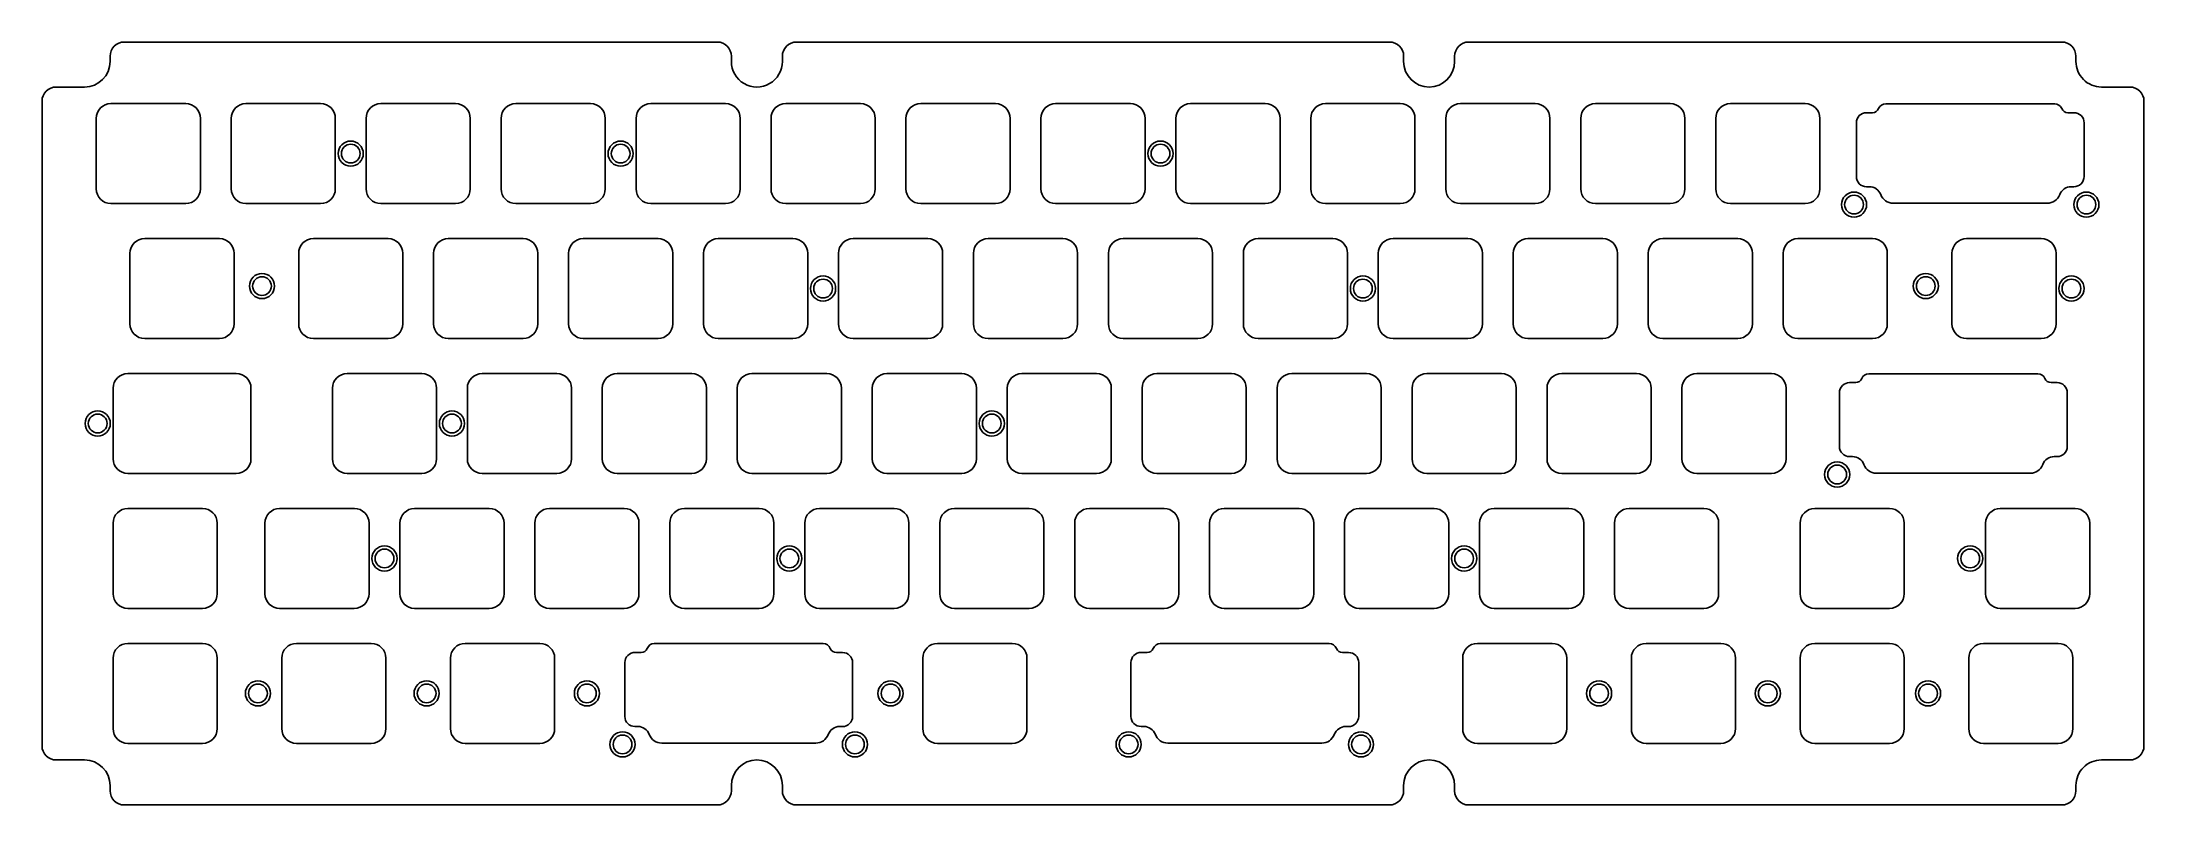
# Model space of a CAD drawing. Header units: millimetres. Extents: x -15 to 282, y -92 to 16.
import ezdxf

# ---------------------------------------------------------------- set-up
doc = ezdxf.new("R2010")
doc.units = ezdxf.units.MM
doc.layers.add('BLACK', color=7, linetype='CONTINUOUS')

msp = doc.modelspace()

# ---------------------------------------------------------------- linework, layer by layer
at = {"layer": 'BLACK', "linetype": 'Continuous'}
for p, q in [((80.3, 15.75), (-3.399777, 15.75)), ((175.1998, 15.75), (91.500008, 15.75)), ((270.0999, 15.75), (186.394144, 15.75)), ((-5.399775, 13.750002), (-5.399775, 13.000001)), ((82.3, 13.75), (82.300008, 13.75)), ((82.300008, 13.010039), (82.300008, 13.75)), ((89.500008, 13.75), (89.500008, 13)), ((177.199792, 13), (177.199792, 13.755656)), ((184.399792, 13.75), (184.399792, 13)), ((272.0999, 13.75), (272.099925, 13.75)), ((272.099925, 13.013416), (272.099925, 13.75)), ((-8.999776, 9.4), (-12.999777, 9.4)), ((279.6999, 9.4), (275.6999, 9.4)), ((-14.999775, 7.400002), (-14.999775, -83.599332)), ((5.275, 7.05), (-5.275001, 7.05)), ((24.325, 7.05), (13.774999, 7.05)), ((43.375, 7.05), (32.824999, 7.05)), ((62.425, 7.05), (51.874999, 7.05)), ((81.475, 7.05), (70.924999, 7.05)), ((100.525, 7.05), (89.974999, 7.05)), ((119.575, 7.05), (109.024999, 7.05)), ((138.625, 7.05), (128.074999, 7.05)), ((157.675, 7.05), (147.124999, 7.05)), ((176.725, 7.05), (166.174999, 7.05)), ((195.775, 7.05), (185.224999, 7.05)), ((214.825, 7.05), (204.274999, 7.05)), ((233.875, 7.05), (223.324999, 7.05)), ((245.247375, 7.027589), (245.247375, 7.0276)), ((245.247375, 7.0276), (269.102575, 7.0276)), ((281.6999, 7.4), (281.699925, 7.4)), ((281.699925, -83.5993), (281.699925, 7.4)), ((-7.35, 4.975), (-7.35, -4.975001)), ((7.35, 4.975), (7.35, -4.975)), ((11.7, 4.975), (11.7, -4.975001)), ((26.4, 4.975), (26.4, -4.975)), ((30.75, 4.975), (30.75, -4.975001)), ((45.45, 4.975), (45.45, -4.975)), ((49.8, 4.975), (49.8, -4.975001)), ((64.5, 4.975), (64.5, -4.975)), ((68.85, 4.975), (68.85, -4.975001)), ((83.55, 4.975), (83.55, -4.975)), ((87.9, 4.975), (87.9, -4.975001)), ((102.6, 4.975), (102.6, -4.975)), ((106.95, 4.975), (106.95, -4.975001)), ((121.65, 4.975), (121.65, -4.975)), ((126, 4.975), (126, -4.975001)), ((140.7, 4.975), (140.7, -4.975)), ((145.05, 4.975), (145.05, -4.975001)), ((159.75, 4.975), (159.75, -4.975)), ((164.1, 4.975), (164.1, -4.975001)), ((178.8, 4.975), (178.8, -4.975)), ((183.15, 4.975), (183.15, -4.975001)), ((197.85, 4.975), (197.85, -4.975)), ((202.2, 4.975), (202.2, -4.975001)), ((216.9, 4.975), (216.9, -4.975)), ((221.25, 4.975), (221.25, -4.975001)), ((235.95, 4.975), (235.95, -4.975)), ((241.099485, -3.25044), (241.099485, 4.3503)), ((242.536512, 5.77544), (243.390075, 5.77544)), ((243.390075, 5.775452), (243.390075, 5.77544)), ((270.959775, 5.77544), (271.825375, 5.77544)), ((273.250365, 4.35044), (273.250365, -3.2504)), ((242.928575, -4.67544), (242.524475, -4.67544)), ((271.813458, -4.67544), (271.421325, -4.67544)), ((5.275, -7.05), (-5.275, -7.05)), ((24.325, -7.05), (13.775, -7.05)), ((43.375, -7.05), (32.825, -7.05)), ((62.425, -7.05), (51.875, -7.05)), ((81.475, -7.05), (70.925, -7.05)), ((100.525, -7.05), (89.975, -7.05)), ((119.575, -7.05), (109.025, -7.05)), ((138.625, -7.05), (128.075, -7.05)), ((157.675, -7.05), (147.125, -7.05)), ((176.725, -7.05), (166.175, -7.05)), ((195.775, -7.05), (185.225, -7.05)), ((214.825, -7.05), (204.275, -7.05)), ((233.875, -7.05), (223.325, -7.05)), ((268.050425, -7.01191), (246.299575, -7.01191)), ((-2.5875, -14.075), (-2.5875, -24.025001)), ((10.0375, -12), (-0.512501, -12)), ((12.1125, -14.075), (12.1125, -24.025)), ((21.225, -14.075), (21.225, -24.025001)), ((33.85, -12), (23.299999, -12)), ((35.925, -14.075), (35.925, -24.025)), ((40.275, -14.075), (40.275, -24.025001)), ((52.9, -12), (42.349999, -12)), ((54.975, -14.075), (54.975, -24.025)), ((59.325, -14.075), (59.325, -24.025001)), ((71.95, -12), (61.399999, -12)), ((74.025, -14.075), (74.025, -24.025)), ((78.375, -14.075), (78.375, -24.025001)), ((91, -12), (80.449999, -12)), ((93.075, -14.075), (93.075, -24.025)), ((97.425, -14.075), (97.425, -24.025001)), ((110.05, -12), (99.499999, -12)), ((112.125, -14.075), (112.125, -24.025)), ((116.475, -14.075), (116.475, -24.025001)), ((129.1, -12), (118.549999, -12)), ((131.175, -14.075), (131.175, -24.025)), ((135.525, -14.075), (135.525, -24.025001)), ((148.15, -12), (137.599999, -12)), ((150.225, -14.075), (150.225, -24.025)), ((154.575, -14.075), (154.575, -24.025001)), ((167.2, -12), (156.649999, -12)), ((169.275, -14.075), (169.275, -24.025)), ((173.625, -14.075), (173.625, -24.025001)), ((186.25, -12), (175.699999, -12)), ((188.325, -14.075), (188.325, -24.025)), ((192.675, -14.075), (192.675, -24.025001)), ((205.3, -12), (194.749999, -12)), ((207.375, -14.075), (207.375, -24.025)), ((211.725, -14.075), (211.725, -24.025001)), ((224.35, -12), (213.799999, -12)), ((226.425, -14.075), (226.425, -24.025)), ((230.775, -14.075), (230.775, -24.025001)), ((243.4, -12), (232.849999, -12)), ((245.475, -14.075), (245.475, -24.025)), ((254.5875, -14.075), (254.5875, -24.025001)), ((267.2125, -12), (256.662499, -12)), ((269.2875, -14.075), (269.2875, -24.025)), ((10.0375, -26.1), (-0.5125, -26.1)), ((33.85, -26.1), (23.3, -26.1)), ((52.9, -26.1), (42.35, -26.1)), ((71.95, -26.1), (61.4, -26.1)), ((91, -26.1), (80.45, -26.1)), ((110.05, -26.1), (99.5, -26.1)), ((129.1, -26.1), (118.55, -26.1)), ((148.15, -26.1), (137.6, -26.1)), ((167.2, -26.1), (156.65, -26.1)), ((186.25, -26.1), (175.7, -26.1)), ((205.3, -26.1), (194.75, -26.1)), ((224.35, -26.1), (213.8, -26.1)), ((243.4, -26.1), (232.85, -26.1)), ((267.2125, -26.1), (256.6625, -26.1)), ((12.41875, -31.05), (-2.893751, -31.05)), ((38.6125, -31.05), (28.062499, -31.05)), ((57.6625, -31.05), (47.112499, -31.05)), ((76.7125, -31.05), (66.162499, -31.05)), ((95.7625, -31.05), (85.212499, -31.05)), ((114.8125, -31.05), (104.262499, -31.05)), ((133.8625, -31.05), (123.312499, -31.05)), ((152.9125, -31.05), (142.362499, -31.05)), ((171.9625, -31.05), (161.412499, -31.05)), ((191.0125, -31.05), (180.462499, -31.05)), ((210.0625, -31.05), (199.512499, -31.05)), ((229.1125, -31.05), (218.562499, -31.05)), ((240.155262, -32.32456), (241.008825, -32.32456)), ((241.008825, -32.324548), (241.008825, -32.32456)), ((242.866125, -31.072411), (242.866125, -31.0724)), ((242.866125, -31.0724), (266.721325, -31.0724)), ((268.578525, -32.32456), (269.444125, -32.32456)), ((-4.96875, -33.125), (-4.96875, -43.075001)), ((14.49375, -33.125), (14.49375, -43.075)), ((25.9875, -33.125), (25.9875, -43.075001)), ((40.6875, -33.125), (40.6875, -43.075)), ((45.0375, -33.125), (45.0375, -43.075001)), ((59.7375, -33.125), (59.7375, -43.075)), ((64.0875, -33.125), (64.0875, -43.075001)), ((78.7875, -33.125), (78.7875, -43.075)), ((83.1375, -33.125), (83.1375, -43.075001)), ((97.8375, -33.125), (97.8375, -43.075)), ((102.1875, -33.125), (102.1875, -43.075001)), ((116.8875, -33.125), (116.8875, -43.075)), ((121.2375, -33.125), (121.2375, -43.075001)), ((135.9375, -33.125), (135.9375, -43.075)), ((140.2875, -33.125), (140.2875, -43.075001)), ((154.9875, -33.125), (154.9875, -43.075)), ((159.3375, -33.125), (159.3375, -43.075001)), ((174.0375, -33.125), (174.0375, -43.075)), ((178.3875, -33.125), (178.3875, -43.075001)), ((193.0875, -33.125), (193.0875, -43.075)), ((197.4375, -33.125), (197.4375, -43.075001)), ((212.1375, -33.125), (212.1375, -43.075)), ((216.4875, -33.125), (216.4875, -43.075001)), ((231.1875, -33.125), (231.1875, -43.075)), ((238.718235, -41.35044), (238.718235, -33.7497)), ((270.869115, -33.74956), (270.869115, -41.3504)), ((240.547325, -42.77544), (240.143225, -42.77544)), ((269.432208, -42.77544), (269.040075, -42.77544)), ((12.41875, -45.15), (-2.89375, -45.15)), ((38.6125, -45.15), (28.0625, -45.15)), ((57.6625, -45.15), (47.1125, -45.15)), ((76.7125, -45.15), (66.1625, -45.15)), ((95.7625, -45.15), (85.2125, -45.15)), ((114.8125, -45.15), (104.2625, -45.15)), ((133.8625, -45.15), (123.3125, -45.15)), ((152.9125, -45.15), (142.3625, -45.15)), ((171.9625, -45.15), (161.4125, -45.15)), ((191.0125, -45.15), (180.4625, -45.15)), ((210.0625, -45.15), (199.5125, -45.15)), ((229.1125, -45.15), (218.5625, -45.15)), ((265.669175, -45.11191), (243.918325, -45.11191)), ((7.656226, -50.099999), (-2.893775, -50.099999)), ((29.087476, -50.099999), (18.537516, -50.099999)), ((48.1375, -50.1), (37.587499, -50.1)), ((67.1875, -50.1), (56.637499, -50.1)), ((86.2375, -50.1), (75.687499, -50.1)), ((105.2875, -50.1), (94.737499, -50.1)), ((124.3375, -50.1), (113.787499, -50.1)), ((143.3875, -50.1), (132.837499, -50.1)), ((162.4375, -50.1), (151.887499, -50.1)), ((181.4875, -50.1), (170.937499, -50.1)), ((200.5375, -50.1), (189.987499, -50.1)), ((219.5875, -50.1), (209.037499, -50.1)), ((245.78125, -50.1), (235.231249, -50.1)), ((271.975, -50.1), (261.424999, -50.1)), ((-4.968774, -52.174998), (-4.968774, -62.124999)), ((9.731226, -52.174999), (9.731226, -62.124999)), ((16.4625, -52.175019), (16.4625, -62.134768)), ((31.162476, -52.174999), (31.1625, -52.174999)), ((31.1625, -52.174999), (31.1625, -62.124999)), ((35.5125, -52.175), (35.5125, -62.125001)), ((50.2125, -52.175), (50.2125, -62.125)), ((54.5625, -52.175), (54.5625, -62.125001)), ((69.2625, -52.175), (69.2625, -62.125)), ((73.6125, -52.175), (73.6125, -62.125001)), ((88.3125, -52.175), (88.3125, -62.125)), ((92.6625, -52.175), (92.6625, -62.125001)), ((107.3625, -52.175), (107.3625, -62.125)), ((111.7125, -52.175), (111.7125, -62.125001)), ((126.4125, -52.175), (126.4125, -62.125)), ((130.7625, -52.175), (130.7625, -62.125001)), ((145.4625, -52.175), (145.4625, -62.125)), ((149.8125, -52.175), (149.8125, -62.125001)), ((164.5125, -52.175), (164.5125, -62.125)), ((168.8625, -52.175), (168.8625, -62.125001)), ((183.5625, -52.175), (183.5625, -62.125)), ((187.9125, -52.175), (187.9125, -62.125001)), ((202.6125, -52.175), (202.6125, -62.125)), ((206.9625, -52.175), (206.9625, -62.125001)), ((221.6625, -52.175), (221.6625, -62.125)), ((233.15625, -52.175), (233.15625, -62.125001)), ((247.85625, -52.175), (247.85625, -62.125)), ((259.35, -52.175), (259.35, -62.125001)), ((274.05, -52.175), (274.05, -62.125)), ((7.656226, -64.199999), (-2.893775, -64.199999)), ((29.077707, -64.199999), (18.537476, -64.199999)), ((48.1375, -64.2), (37.5875, -64.2)), ((67.1875, -64.2), (56.6375, -64.2)), ((86.2375, -64.2), (75.6875, -64.2)), ((105.2875, -64.2), (94.7375, -64.2)), ((124.3375, -64.2), (113.7875, -64.2)), ((143.3875, -64.2), (132.8375, -64.2)), ((162.4375, -64.2), (151.8875, -64.2)), ((181.4875, -64.2), (170.9375, -64.2)), ((200.5375, -64.2), (189.9875, -64.2)), ((219.5875, -64.2), (209.0375, -64.2)), ((245.78125, -64.2), (235.23125, -64.2)), ((271.975, -64.2), (261.425, -64.2)), ((7.65625, -69.15), (-2.893751, -69.15)), ((31.46875, -69.15), (20.918749, -69.15)), ((55.28125, -69.15), (44.731249, -69.15)), ((68.705262, -70.42456), (69.558825, -70.42456)), ((69.558825, -70.424548), (69.558825, -70.42456)), ((71.416125, -69.172411), (71.416125, -69.1724)), ((71.416125, -69.1724), (95.271325, -69.1724)), ((97.128525, -70.42456), (97.994125, -70.42456)), ((121.95625, -69.15), (111.406249, -69.15)), ((140.142762, -70.42456), (140.996325, -70.42456)), ((140.996325, -70.424548), (140.996325, -70.42456)), ((142.853625, -69.172411), (142.853625, -69.1724)), ((142.853625, -69.1724), (166.708825, -69.1724)), ((168.566025, -70.42456), (169.431625, -70.42456)), ((198.15625, -69.15), (187.606249, -69.15)), ((221.96875, -69.15), (211.418749, -69.15)), ((245.78125, -69.15), (235.231249, -69.15)), ((269.59375, -69.15), (259.043749, -69.15)), ((-4.96875, -71.225), (-4.96875, -81.175001)), ((9.73125, -71.225), (9.73125, -81.175)), ((18.84375, -71.225), (18.84375, -81.175001)), ((33.54375, -71.225), (33.54375, -81.175)), ((42.65625, -71.225), (42.65625, -81.175001)), ((57.35625, -71.225), (57.35625, -81.175)), ((67.268235, -79.45044), (67.268235, -71.8497)), ((99.419115, -71.84956), (99.419115, -79.4504)), ((109.33125, -71.225), (109.33125, -81.175001)), ((124.03125, -71.225), (124.03125, -81.175)), ((138.705735, -79.45044), (138.705735, -71.8497)), ((170.856615, -71.84956), (170.856615, -79.4504)), ((185.53125, -71.225), (185.53125, -81.175001)), ((200.23125, -71.225), (200.23125, -81.175)), ((209.34375, -71.225), (209.34375, -81.175001)), ((224.04375, -71.225), (224.04375, -81.175)), ((233.15625, -71.225), (233.15625, -81.175001)), ((247.85625, -71.225), (247.85625, -81.175)), ((256.96875, -71.225), (256.96875, -81.175001)), ((271.66875, -71.225), (271.66875, -81.175)), ((69.097325, -80.87544), (68.693225, -80.87544)), ((97.982208, -80.87544), (97.590075, -80.87544)), ((140.534825, -80.87544), (140.130725, -80.87544)), ((169.419708, -80.87544), (169.027575, -80.87544)), ((-12.999776, -85.59933), (-8.999776, -85.59933)), ((7.65625, -83.25), (-2.89375, -83.25)), ((31.46875, -83.25), (20.91875, -83.25)), ((55.28125, -83.25), (44.73125, -83.25)), ((94.219175, -83.21191), (72.468325, -83.21191)), ((121.95625, -83.25), (111.40625, -83.25)), ((165.656675, -83.21191), (143.905825, -83.21191)), ((198.15625, -83.25), (187.60625, -83.25)), ((221.96875, -83.25), (211.41875, -83.25)), ((245.78125, -83.25), (235.23125, -83.25)), ((269.59375, -83.25), (259.04375, -83.25)), ((275.705899, -85.59933), (279.6999, -85.59933)), ((279.6999, -85.599325), (279.6999, -85.59933)), ((-5.399775, -89.199331), (-5.399775, -89.949332)), ((-3.399777, -91.94933), (80.3, -91.94933)), ((80.3, -91.949308), (80.3, -91.94933)), ((82.300008, -89.9493), (82.300008, -89.19933)), ((89.500008, -89.19933), (89.500008, -89.94933)), ((91.5, -91.94933), (175.18408, -91.94933)), ((177.199792, -89.9493), (177.199792, -89.19933)), ((184.399792, -89.19933), (184.399792, -89.958465)), ((186.3998, -91.94933), (270.0999, -91.94933)), ((270.0999, -91.949325), (270.0999, -91.94933)), ((272.099925, -89.9493), (272.099925, -89.1993))]:
    msp.add_line(p, q, dxfattribs=at)
at = {"layer": 'BLACK'}
for centre, radius in [((28.575, 0), 1.775), ((28.575, 0), 1.325), ((66.675, 0), 1.775), ((66.675, 0), 1.325), ((142.875, 0), 1.775), ((142.875, 0), 1.325), ((240.775, -7.2), 1.775), ((240.775, -7.2), 1.325), ((273.575, -7.2), 1.775), ((273.575, -7.2), 1.325), ((16.04875, -18.7), 1.775), ((16.04875, -18.7), 1.325), ((95.25, -19.05), 1.775), ((95.25, -19.05), 1.325), ((171.45, -19.05), 1.775), ((171.45, -19.05), 1.325), ((250.9012, -18.7), 1.775), ((250.9012, -18.7), 1.325), ((271.4625, -19.05), 1.775), ((271.4625, -19.05), 1.325), ((-7.14375, -38.1), 1.775), ((-7.14375, -38.1), 1.325), ((42.8625, -38.1), 1.775), ((42.8625, -38.1), 1.325), ((119.0625, -38.1), 1.775), ((119.0625, -38.1), 1.325), ((238.39375, -45.3), 1.775), ((238.39375, -45.3), 1.325), ((33.3375, -57.15), 1.775), ((33.3375, -57.15), 1.325), ((90.4875, -57.15), 1.775), ((90.4875, -57.15), 1.325), ((185.7375, -57.15), 1.775), ((185.7375, -57.15), 1.325), ((257.175, -57.15), 1.775), ((257.175, -57.15), 1.325), ((15.478125, -76.2), 1.775), ((15.478125, -76.2), 1.325), ((39.290625, -76.2), 1.775), ((39.290625, -76.2), 1.325), ((61.9125, -76.2), 1.775), ((61.9125, -76.2), 1.325), ((104.775, -76.2), 1.775), ((104.775, -76.2), 1.325), ((204.7875, -76.2), 1.775), ((204.7875, -76.2), 1.325), ((228.6, -76.2), 1.775), ((228.6, -76.2), 1.325), ((251.221875, -76.2), 1.775), ((251.221875, -76.2), 1.325), ((66.94375, -83.4), 1.775), ((66.94375, -83.4), 1.325), ((99.74375, -83.4), 1.775), ((99.74375, -83.4), 1.325), ((138.38125, -83.4), 1.775), ((138.38125, -83.4), 1.325), ((171.18125, -83.4), 1.775), ((171.18125, -83.4), 1.325)]:
    msp.add_circle(centre, radius, dxfattribs=at)
for centre, radius, start, end in [((-3.399776, 13.750001), 1.999999, 90.00002865, 179.99997135), ((80.3, 13.75), 2, 0, 90), ((91.5, 13.75), 1.999992, 89.99977082, 180), ((175.1998, 13.75), 2, 0.16203268, 90), ((186.3998, 13.75), 2.000008, 90.16203203, 180), ((270.0999, 13.75), 2, 0, 90), ((-8.999776, 13.000001), 3.600001, 270, 0), ((85.9, 13), 3.600008, 179.84022441, 0), ((180.799792, 13), 3.6, 180, 0), ((275.6999, 13), 3.6, 179.78647723, 270), ((-12.999776, 7.400001), 1.999999, 90.00002865, 179.99997135), ((279.6999, 7.4), 2, 0, 90), ((-5.274996, 4.974996), 2.075004, 90.00013806, 179.99988955), ((5.275, 4.975), 2.075, 0, 90), ((13.775004, 4.974996), 2.075004, 90.00013806, 179.99988955), ((24.325, 4.975), 2.075, 0, 90), ((32.825004, 4.974996), 2.075004, 90.00013806, 179.99988955), ((43.375, 4.975), 2.075, 0, 90), ((51.875004, 4.974996), 2.075004, 90.00013806, 179.99988955), ((62.425, 4.975), 2.075, 0, 90), ((70.925004, 4.974996), 2.075004, 90.00013806, 179.99988955), ((81.475, 4.975), 2.075, 0, 90), ((89.975004, 4.974996), 2.075004, 90.00013806, 179.99988955), ((100.525, 4.975), 2.075, 0, 90), ((109.025004, 4.974996), 2.075004, 90.00013806, 179.99988955), ((119.575, 4.975), 2.075, 0, 90), ((128.075, 4.975), 2.075, 90.00002761, 180), ((138.625, 4.975), 2.075, 0, 90), ((147.125004, 4.974996), 2.075004, 90.00013806, 179.99988955), ((157.675, 4.975), 2.075, 0, 90), ((166.175, 4.975), 2.075, 90.00002761, 180), ((176.725, 4.975), 2.075, 0, 90), ((185.225004, 4.974996), 2.075004, 90.00013806, 179.99988955), ((195.775, 4.975), 2.075, 0, 90), ((204.275, 4.975), 2.075, 90.00002761, 180), ((214.825, 4.975), 2.075, 0, 90), ((223.325004, 4.974996), 2.075004, 90.00013806, 179.99988955), ((233.875, 4.975), 2.075, 0, 90), ((243.390076, 6.7039), 0.928448, 269.99993829, 337.97487728), ((245.247344, 5.952545), 1.075044, 89.99834782, 157.973763), ((269.1026, 5.9527), 1.0749, 22.0204571, 90.00133258), ((270.9598, 6.7039), 0.92846, 202.02452102, 269.99845724), ((242.524645, 4.350329), 1.42516, 89.52290502, 180.00116589), ((271.8254, 4.3505), 1.42494, 359.99758749, 90.00100523), ((-5.274998, -4.974998), 2.075002, 180.00008284, 269.99994478), ((5.275, -4.975), 2.075, 270, 0), ((13.775002, -4.974998), 2.075002, 180.00008284, 269.99994478), ((24.325, -4.975), 2.075, 270, 0), ((32.825002, -4.974998), 2.075002, 180.00008284, 269.99994478), ((43.375, -4.975), 2.075, 270, 0), ((51.875002, -4.974998), 2.075002, 180.00008284, 269.99994478), ((62.425, -4.975), 2.075, 270, 0), ((70.925002, -4.974998), 2.075002, 180.00008284, 269.99994478), ((81.475, -4.975), 2.075, 270, 0), ((89.975002, -4.974998), 2.075002, 180.00008284, 269.99994478), ((100.525, -4.975), 2.075, 270, 0), ((109.025002, -4.974998), 2.075002, 180.00008284, 269.99994478), ((119.575, -4.975), 2.075, 270, 0), ((128.075, -4.975), 2.075, 180.00002761, 270), ((138.625, -4.975), 2.075, 270, 0), ((147.125002, -4.974998), 2.075002, 180.00008284, 269.99994478), ((157.675, -4.975), 2.075, 270, 0), ((166.175, -4.975), 2.075, 180.00002761, 270), ((176.725, -4.975), 2.075, 270, 0), ((185.225002, -4.974998), 2.075002, 180.00008284, 269.99994478), ((195.775, -4.975), 2.075, 270, 0), ((204.275, -4.975), 2.075, 180.00002761, 270), ((214.825, -4.975), 2.075, 270, 0), ((223.325002, -4.974998), 2.075002, 180.00008284, 269.99994478), ((233.875, -4.975), 2.075, 270, 0), ((242.524439, -3.250486), 1.424954, 179.99815039, 270.00144752), ((242.928624, -6.400243), 1.724803, 20.54306333, 90.00162772), ((246.299534, -5.136811), 1.875099, 200.54912503, 270.0012528), ((268.05044, -5.13697), 1.87494, 269.99954162, 339.45391569), ((271.42132, -6.40036), 1.72492, 89.99983392, 159.45458763), ((271.82521, -3.25033), 1.425155, 269.52752788, 359.99718578), ((-0.512496, -14.075004), 2.075004, 90.00013806, 179.99988955), ((10.0375, -14.075), 2.075, 0, 90), ((23.300004, -14.075004), 2.075004, 90.00013806, 179.99988955), ((33.85, -14.075), 2.075, 0, 90), ((42.350004, -14.075004), 2.075004, 90.00013806, 179.99988955), ((52.9, -14.075), 2.075, 0, 90), ((61.400004, -14.075004), 2.075004, 90.00013806, 179.99988955), ((71.95, -14.075), 2.075, 0, 90), ((80.45, -14.075), 2.075, 90.00002761, 180), ((91, -14.075), 2.075, 0, 90), ((99.500004, -14.075004), 2.075004, 90.00013806, 179.99988955), ((110.05, -14.075), 2.075, 0, 90), ((118.55, -14.075), 2.075, 90.00002761, 180), ((129.1, -14.075), 2.075, 0, 90), ((137.600004, -14.075004), 2.075004, 90.00013806, 179.99988955), ((148.15, -14.075), 2.075, 0, 90), ((156.65, -14.075), 2.075, 90.00002761, 180), ((167.2, -14.075), 2.075, 0, 90), ((175.700004, -14.075004), 2.075004, 90.00013806, 179.99988955), ((186.25, -14.075), 2.075, 0, 90), ((194.75, -14.075), 2.075, 90.00002761, 180), ((205.3, -14.075), 2.075, 0, 90), ((213.800004, -14.075004), 2.075004, 90.00013806, 179.99988955), ((224.35, -14.075), 2.075, 0, 90), ((232.85, -14.075), 2.075, 90.00002761, 180), ((243.4, -14.075), 2.075, 0, 90), ((256.662499, -14.074999), 2.074999, 90, 180.00002761), ((267.2125, -14.075), 2.075, 0, 90), ((-0.512498, -24.024998), 2.075002, 180.00008284, 269.99994478), ((10.0375, -24.025), 2.075, 270, 0), ((23.300002, -24.024998), 2.075002, 180.00008284, 269.99994478), ((33.85, -24.025), 2.075, 270, 0), ((42.350002, -24.024998), 2.075002, 180.00008284, 269.99994478), ((52.9, -24.025), 2.075, 270, 0), ((61.400002, -24.024998), 2.075002, 180.00008284, 269.99994478), ((71.95, -24.025), 2.075, 270, 0), ((80.45, -24.025), 2.075, 180.00002761, 270), ((91, -24.025), 2.075, 270, 0), ((99.500002, -24.024998), 2.075002, 180.00008284, 269.99994478), ((110.05, -24.025), 2.075, 270, 0), ((118.55, -24.025), 2.075, 180.00002761, 270), ((129.1, -24.025), 2.075, 270, 0), ((137.600002, -24.024998), 2.075002, 180.00008284, 269.99994478), ((148.15, -24.025), 2.075, 270, 0), ((156.65, -24.025), 2.075, 180.00002761, 270), ((167.2, -24.025), 2.075, 270, 0), ((175.700002, -24.024998), 2.075002, 180.00008284, 269.99994478), ((186.25, -24.025), 2.075, 270, 0), ((194.75, -24.025), 2.075, 180.00002761, 270), ((205.3, -24.025), 2.075, 270, 0), ((213.800002, -24.024998), 2.075002, 180.00008284, 269.99994478), ((224.35, -24.025), 2.075, 270, 0), ((232.85, -24.025), 2.075, 180.00002761, 270), ((243.4, -24.025), 2.075, 270, 0), ((256.662499, -24.025001), 2.074999, 180, 270.00002761), ((267.2125, -24.025), 2.075, 270, 0), ((-2.893746, -33.125004), 2.075004, 90.00013806, 179.99988955), ((12.41875, -33.125), 2.075, 0, 90), ((28.062504, -33.125004), 2.075004, 90.00013806, 179.99988955), ((38.6125, -33.125), 2.075, 0, 90), ((47.1125, -33.125), 2.075, 90.00002761, 180), ((57.6625, -33.125), 2.075, 0, 90), ((66.162504, -33.125004), 2.075004, 90.00013806, 179.99988955), ((76.7125, -33.125), 2.075, 0, 90), ((85.2125, -33.125), 2.075, 90.00002761, 180), ((95.7625, -33.125), 2.075, 0, 90), ((104.262504, -33.125004), 2.075004, 90.00013806, 179.99988955), ((114.8125, -33.125), 2.075, 0, 90), ((123.3125, -33.125), 2.075, 90.00002761, 180), ((133.8625, -33.125), 2.075, 0, 90), ((142.362504, -33.125004), 2.075004, 90.00013806, 179.99988955), ((152.9125, -33.125), 2.075, 0, 90), ((161.4125, -33.125), 2.075, 90.00002761, 180), ((171.9625, -33.125), 2.075, 0, 90), ((180.462504, -33.125004), 2.075004, 90.00013806, 179.99988955), ((191.0125, -33.125), 2.075, 0, 90), ((199.5125, -33.125), 2.075, 90.00002761, 180), ((210.0625, -33.125), 2.075, 0, 90), ((218.562504, -33.125004), 2.075004, 90.00013806, 179.99988955), ((229.1125, -33.125), 2.075, 0, 90), ((240.143395, -33.749671), 1.42516, 89.52290502, 180.00116589), ((241.008826, -31.3961), 0.928448, 269.99993829, 337.97487728), ((242.866094, -32.147455), 1.075044, 89.99834782, 157.973763), ((266.72135, -32.1473), 1.0749, 22.0204571, 90.00133258), ((268.57855, -31.3961), 0.92846, 202.02452102, 269.99845724), ((269.44415, -33.7495), 1.42494, 359.99758749, 90.00100523), ((240.143189, -41.350486), 1.424954, 179.99815039, 270.00144752), ((269.44396, -41.35033), 1.425155, 269.52752788, 359.99718578), ((-2.893748, -43.074998), 2.075002, 180.00008284, 269.99994478), ((12.41875, -43.075), 2.075, 270, 0), ((28.062502, -43.074998), 2.075002, 180.00008284, 269.99994478), ((38.6125, -43.075), 2.075, 270, 0), ((47.1125, -43.075), 2.075, 180.00002761, 270), ((57.6625, -43.075), 2.075, 270, 0), ((66.162502, -43.074998), 2.075002, 180.00008284, 269.99994478), ((76.7125, -43.075), 2.075, 270, 0), ((85.2125, -43.075), 2.075, 180.00002761, 270), ((95.7625, -43.075), 2.075, 270, 0), ((104.262502, -43.074998), 2.075002, 180.00008284, 269.99994478), ((114.8125, -43.075), 2.075, 270, 0), ((123.3125, -43.075), 2.075, 180.00002761, 270), ((133.8625, -43.075), 2.075, 270, 0), ((142.362502, -43.074998), 2.075002, 180.00008284, 269.99994478), ((152.9125, -43.075), 2.075, 270, 0), ((161.4125, -43.075), 2.075, 180.00002761, 270), ((171.9625, -43.075), 2.075, 270, 0), ((180.462502, -43.074998), 2.075002, 180.00008284, 269.99994478), ((191.0125, -43.075), 2.075, 270, 0), ((199.5125, -43.075), 2.075, 180.00002761, 270), ((210.0625, -43.075), 2.075, 270, 0), ((218.562502, -43.074998), 2.075002, 180.00008284, 269.99994478), ((229.1125, -43.075), 2.075, 270, 0), ((240.547374, -44.500243), 1.724803, 20.54306333, 90.00162772), ((243.918284, -43.236811), 1.875099, 200.54912503, 270.0012528), ((265.66919, -43.23697), 1.87494, 269.99954162, 339.45391569), ((269.04007, -44.50036), 1.72492, 89.99983392, 159.45458763), ((-2.893775, -52.174998), 2.074999, 90, 180), ((7.656226, -52.174999), 2.075, 0, 90), ((18.537516, -52.175019), 2.075016, 90, 180), ((29.087476, -52.174999), 2.075, 0, 90), ((37.587504, -52.175004), 2.075004, 90.00013806, 179.99988955), ((48.1375, -52.175), 2.075, 0, 90), ((56.6375, -52.175), 2.075, 90.00002761, 180), ((67.1875, -52.175), 2.075, 0, 90), ((75.687504, -52.175004), 2.075004, 90.00013806, 179.99988955), ((86.2375, -52.175), 2.075, 0, 90), ((94.7375, -52.175), 2.075, 90.00002761, 180), ((105.2875, -52.175), 2.075, 0, 90), ((113.787504, -52.175004), 2.075004, 90.00013806, 179.99988955), ((124.3375, -52.175), 2.075, 0, 90), ((132.8375, -52.175), 2.075, 90.00002761, 180), ((143.3875, -52.175), 2.075, 0, 90), ((151.887504, -52.175004), 2.075004, 90.00013806, 179.99988955), ((162.4375, -52.175), 2.075, 0, 90), ((170.9375, -52.175), 2.075, 90.00002761, 180), ((181.4875, -52.175), 2.075, 0, 90), ((189.987504, -52.175004), 2.075004, 90.00013806, 179.99988955), ((200.5375, -52.175), 2.075, 0, 90), ((209.0375, -52.175), 2.075, 90.00002761, 180), ((219.5875, -52.175), 2.075, 0, 90), ((235.231254, -52.175004), 2.075004, 90.00013806, 179.99988955), ((245.78125, -52.175), 2.075, 0, 90), ((261.425004, -52.175004), 2.075004, 90.00013806, 179.99988955), ((271.975, -52.175), 2.075, 0, 90), ((-2.893775, -62.125), 2.074999, 179.99997239, 270), ((7.656226, -62.124999), 2.075, 270, 0), ((18.537476, -62.124999), 2.075, 180.2697469, 270), ((29.087476, -62.124999), 2.075024, 269.73025622, 0), ((37.587502, -62.124998), 2.075002, 180.00008284, 269.99994478), ((48.1375, -62.125), 2.075, 270, 0), ((56.6375, -62.125), 2.075, 180.00002761, 270), ((67.1875, -62.125), 2.075, 270, 0), ((75.687502, -62.124998), 2.075002, 180.00008284, 269.99994478), ((86.2375, -62.125), 2.075, 270, 0), ((94.7375, -62.125), 2.075, 180.00002761, 270), ((105.2875, -62.125), 2.075, 270, 0), ((113.787502, -62.124998), 2.075002, 180.00008284, 269.99994478), ((124.3375, -62.125), 2.075, 270, 0), ((132.8375, -62.125), 2.075, 180.00002761, 270), ((143.3875, -62.125), 2.075, 270, 0), ((151.887502, -62.124998), 2.075002, 180.00008284, 269.99994478), ((162.4375, -62.125), 2.075, 270, 0), ((170.9375, -62.125), 2.075, 180.00002761, 270), ((181.4875, -62.125), 2.075, 270, 0), ((189.987502, -62.124998), 2.075002, 180.00008284, 269.99994478), ((200.5375, -62.125), 2.075, 270, 0), ((209.0375, -62.125), 2.075, 180.00002761, 270), ((219.5875, -62.125), 2.075, 270, 0), ((235.231252, -62.124998), 2.075002, 180.00008284, 269.99994478), ((245.78125, -62.125), 2.075, 270, 0), ((261.425002, -62.124998), 2.075002, 180.00008284, 269.99994478), ((271.975, -62.125), 2.075, 270, 0), ((-2.893746, -71.225004), 2.075004, 90.00013806, 179.99988955), ((7.65625, -71.225), 2.075, 0, 90), ((20.918754, -71.225004), 2.075004, 90.00013806, 179.99988955), ((31.46875, -71.225), 2.075, 0, 90), ((44.731254, -71.225004), 2.075004, 90.00013806, 179.99988955), ((55.28125, -71.225), 2.075, 0, 90), ((68.693317, -71.849592), 1.425082, 89.51974267, 180.00434217), ((69.558874, -69.496171), 0.928376, 269.99697591, 337.97782841), ((71.416024, -70.247351), 1.07494, 89.99461656, 157.97750247), ((95.27129, -70.24739), 1.07499, 22.02370504, 89.99813454), ((97.12855, -69.4961), 0.92846, 202.02452102, 269.99845724), ((97.99415, -71.8495), 1.42494, 359.99758749, 90.00100523), ((111.406254, -71.225004), 2.075004, 90.00013806, 179.99988955), ((121.95625, -71.225), 2.075, 0, 90), ((140.130817, -71.849592), 1.425082, 89.51974267, 180.00434217), ((140.996374, -69.496171), 0.928376, 269.99697591, 337.97782841), ((142.853524, -70.247351), 1.07494, 89.99461656, 157.97750247), ((166.70879, -70.24739), 1.07499, 22.02370504, 89.99813454), ((168.56605, -69.4961), 0.92846, 202.02452102, 269.99845724), ((169.43165, -71.8495), 1.42494, 359.99758749, 90.00100523), ((187.606254, -71.225004), 2.075004, 90.00013806, 179.99988955), ((198.15625, -71.225), 2.075, 0, 90), ((211.418754, -71.225004), 2.075004, 90.00013806, 179.99988955), ((221.96875, -71.225), 2.075, 0, 90), ((235.231254, -71.225004), 2.075004, 90.00013806, 179.99988955), ((245.78125, -71.225), 2.075, 0, 90), ((259.043754, -71.225004), 2.075004, 90.00013806, 179.99988955), ((269.59375, -71.225), 2.075, 0, 90), ((68.693236, -79.450439), 1.425001, 180.00004021, 269.99955772), ((97.99399, -79.45036), 1.425125, 269.52631186, 359.99839184), ((140.130736, -79.450439), 1.425001, 180.00004021, 269.99955772), ((169.43149, -79.45036), 1.425125, 269.52631186, 359.99839184), ((-2.893748, -81.174998), 2.075002, 180.00008284, 269.99994478), ((7.65625, -81.175), 2.075, 270, 0), ((20.918752, -81.174998), 2.075002, 180.00008284, 269.99994478), ((31.46875, -81.175), 2.075, 270, 0), ((44.731252, -81.174998), 2.075002, 180.00008284, 269.99994478), ((55.28125, -81.175), 2.075, 270, 0), ((69.097301, -82.600348), 1.724908, 20.54547839, 89.9992028), ((72.468212, -81.336915), 1.874995, 200.54692151, 270.00345303), ((94.21909, -81.33683), 1.875082, 270.0025973, 339.45098232), ((97.59008, -82.60038), 1.724936, 90.00016608, 159.45408213), ((111.406252, -81.174998), 2.075002, 180.00008284, 269.99994478), ((121.95625, -81.175), 2.075, 270, 0), ((140.534801, -82.600348), 1.724908, 20.54547839, 89.9992028), ((143.905712, -81.336915), 1.874995, 200.54692151, 270.00345303), ((165.65659, -81.33683), 1.875082, 270.0025973, 339.45098232), ((169.02758, -82.60038), 1.724936, 90.00016608, 159.45408213), ((187.606252, -81.174998), 2.075002, 180.00008284, 269.99994478), ((198.15625, -81.175), 2.075, 270, 0), ((211.418752, -81.174998), 2.075002, 180.00008284, 269.99994478), ((221.96875, -81.175), 2.075, 270, 0), ((235.231252, -81.174998), 2.075002, 180.00008284, 269.99994478), ((245.78125, -81.175), 2.075, 270, 0), ((259.043752, -81.174998), 2.075002, 180.00008284, 269.99994478), ((269.59375, -81.175), 2.075, 270, 0), ((-12.999776, -83.599331), 1.999999, 180.00002865, 270), ((-8.999776, -89.199331), 3.600001, 0, 90), ((85.900008, -89.19933), 3.6, 0, 180), ((180.799792, -89.19933), 3.6, 0, 180), ((275.6999, -89.1993), 3.599975, 89.90452224, 180), ((279.6999, -83.5993), 2.000025, 270, 0), ((-3.399776, -89.949331), 1.999999, 180.00002865, 269.99997135), ((80.3, -89.9493), 2.000008, 270, 0), ((91.5, -89.9494), 1.99993, 179.99799464, 270), ((175.1996, -89.9492), 2.000192, 269.55542257, 359.99713549), ((186.3998, -89.9493), 2.00003, 180.26255502, 270), ((270.0999, -89.9493), 2.000025, 270, 0)]:
    msp.add_arc(centre, radius, start, end, dxfattribs=at)

doc.saveas('drawing.dxf')
